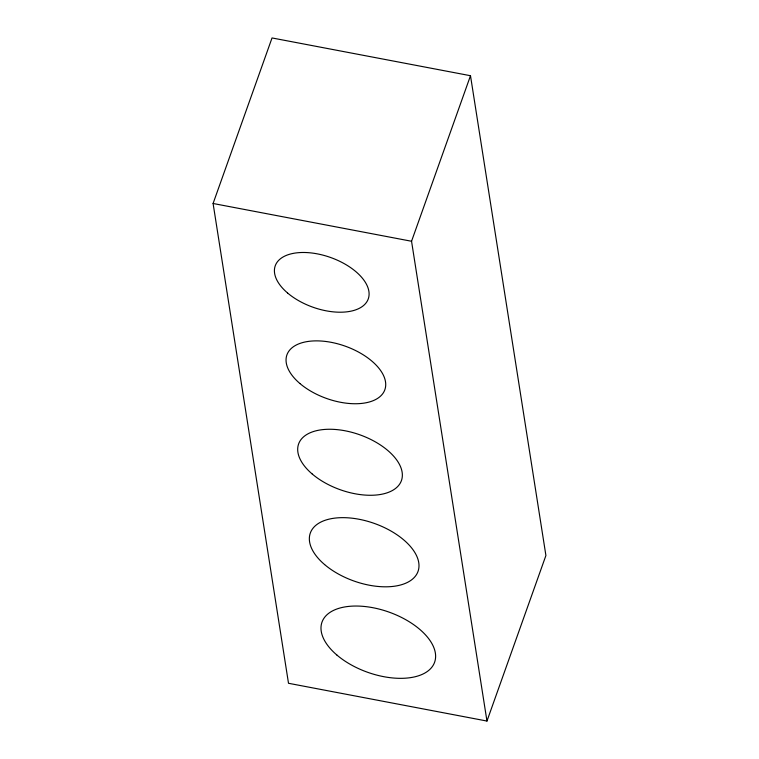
<?xml version="1.0" encoding="UTF-8"?>
<svg xmlns="http://www.w3.org/2000/svg" width="759" height="759" viewBox="0 0 759 759"><rect width="100%" height="100%" fill="white"/><g stroke="black" fill="none" stroke-linecap="round" stroke-linejoin="round"><path stroke-width="1.14" d="M213.089 203.488L272.035 37.95L470.495 75.72L545.911 555.512L486.965 721.05L288.505 683.28L213.089 203.488L411.549 241.258L486.965 721.05M411.549 241.258L470.495 75.72M336.958 655.102A59.771 31.935 19.6 0 0 433.351 664.979A59.771 31.935 19.6 0 0 364.605 606.488A59.771 31.935 19.6 0 0 336.958 655.102M324.615 564.582A57.172 30.55 19.6 0 0 416.824 574.032A57.172 30.55 19.6 0 0 351.066 518.084A57.172 30.55 19.6 0 0 324.615 564.582M312.272 474.052A54.572 29.155 19.6 0 0 400.287 483.075A54.572 29.155 19.6 0 0 337.518 429.67A54.572 29.155 19.6 0 0 312.272 474.052M299.928 383.532A51.973 27.77 19.6 0 0 383.75 392.128A51.973 27.77 19.6 0 0 323.979 341.265A51.973 27.77 19.6 0 0 299.928 383.532M287.595 293.012A49.373 26.385 19.6 0 0 367.223 301.171A49.373 26.385 19.6 0 0 310.431 252.851A49.373 26.385 19.6 0 0 287.595 293.012"/></g></svg>
